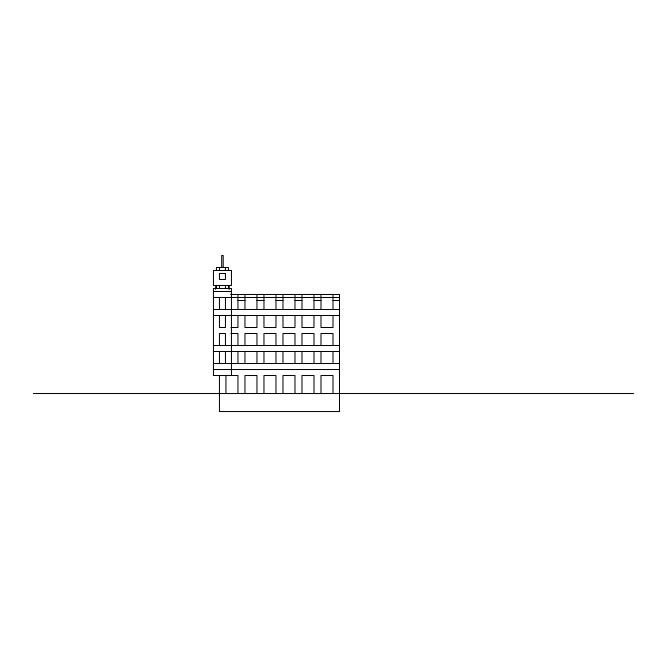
<?xml version="1.0" encoding="UTF-8"?>
<svg xmlns="http://www.w3.org/2000/svg" width="667" height="667" viewBox="0 0 667 667"><rect width="100%" height="100%" fill="white"/><g stroke="black" fill="none" stroke-linecap="round" stroke-linejoin="round"><path stroke-width="1" d="M213.44 291.479L231.449 291.479M230.624 294.481L339.503 294.481L339.503 411.539L219.443 411.539L219.443 375.521M213.44 297.482L339.503 297.482M237.952 300.483L244.956 300.483M256.962 300.483L263.965 300.483M275.971 300.483L282.975 300.483M294.981 300.483L301.984 300.483M313.99 300.483L320.994 300.483M333 300.483L339.503 300.483M213.44 309.488L339.503 309.488M213.44 315.491L339.503 315.491M230.949 327.497L237.952 327.497L237.952 315.491M230.949 333.5L237.952 333.5L237.952 345.506M213.44 345.506L339.503 345.506M213.44 351.509L339.503 351.509M213.44 363.515L339.503 363.515M213.44 369.518L339.503 369.518M33.35 393.53L633.65 393.53M333 294.481L333 309.488M333 315.491L333 327.497L320.994 327.497L320.994 315.491M333 345.506L333 333.5L320.994 333.5L320.994 345.506M333 351.509L333 363.515M333 393.53L333 375.521L320.994 375.521L320.994 393.53M320.994 294.481L320.994 309.488M320.994 351.509L320.994 363.515M313.99 294.481L313.99 309.488M313.99 315.491L313.99 327.497L301.984 327.497L301.984 315.491M313.99 345.506L313.99 333.5L301.984 333.5L301.984 345.506M313.99 351.509L313.99 363.515M313.99 393.53L313.99 375.521L301.984 375.521L301.984 393.53M301.984 294.481L301.984 309.488M301.984 351.509L301.984 363.515M294.981 294.481L294.981 309.488M294.981 315.491L294.981 327.497L282.975 327.497L282.975 315.491M294.981 345.506L294.981 333.5L282.975 333.5L282.975 345.506M294.981 351.509L294.981 363.515M294.981 393.53L294.981 375.521L282.975 375.521L282.975 393.53M282.975 294.481L282.975 309.488M282.975 351.509L282.975 363.515M275.971 294.481L275.971 309.488M275.971 315.491L275.971 327.497L263.965 327.497L263.965 315.491M275.971 345.506L275.971 333.5L263.965 333.5L263.965 345.506M275.971 351.509L275.971 363.515M275.971 393.53L275.971 375.521L263.965 375.521L263.965 393.53M263.965 294.481L263.965 309.488M263.965 351.509L263.965 363.515M256.962 294.481L256.962 309.488M256.962 315.491L256.962 327.497L244.956 327.497L244.956 315.491M256.962 345.506L256.962 333.5L244.956 333.5L244.956 345.506M256.962 351.509L256.962 363.515M256.962 393.53L256.962 375.521L244.956 375.521L244.956 393.53M244.956 294.481L244.956 309.488M244.956 351.509L244.956 363.515M237.952 294.481L237.952 309.488M237.952 351.509L237.952 363.515M237.952 393.53L237.952 375.521L213.44 375.521L213.44 288.478L231.449 288.478L231.449 375.521M229.198 285.476L229.198 289.478M228.447 270.469L228.447 267.467L216.442 267.467L216.442 270.469M228.447 285.476L228.447 288.478M225.946 375.521L225.946 393.53M225.446 267.467L225.446 270.469M225.446 285.476L225.446 288.478M225.446 297.482L225.446 309.488M225.446 315.491L225.446 327.497L219.443 327.497L219.443 315.491M225.446 345.506L225.446 333.5L219.443 333.5L219.443 345.506M225.446 351.509L225.446 363.515M223.195 267.467L223.195 255.461L221.694 255.461L221.694 267.467M219.443 267.467L219.443 270.469M219.443 285.476L219.443 288.478M219.443 297.482L219.443 309.488M219.443 351.509L219.443 363.515M216.442 285.476L216.442 288.478M215.691 285.476L215.691 289.478M231.449 270.469L213.44 270.469L213.44 285.476L231.449 285.476L231.449 270.469M225.446 273.47L219.443 273.47L219.443 279.473L225.446 279.473L225.446 273.47"/></g></svg>
